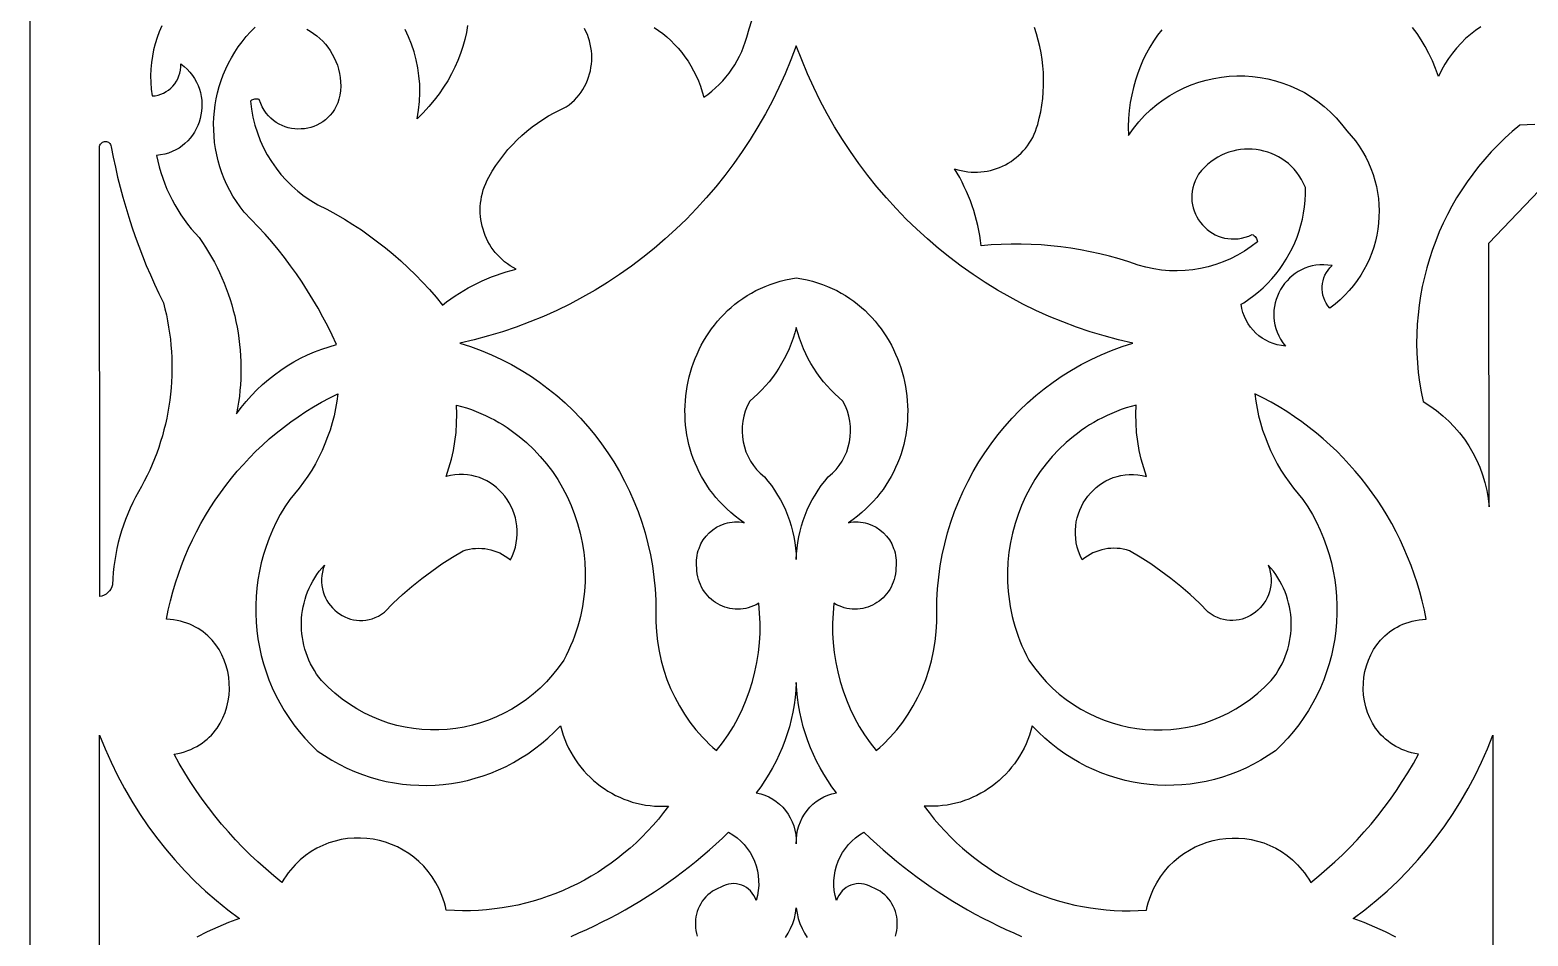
# Model space of a CAD drawing. Extents: x -350 to 350, y -250 to 250.
# Drawn here: x -294 to -208, y 1.5 to 53.5 of the extents above; entities that cross this region are included whole.
import ezdxf

# ---------------------------------------------------------------- set-up
doc = ezdxf.new("R2010")
doc.units = 0
doc.layers.add('BITMAP_LAYER', color=18, linetype='CONTINUOUS')
doc.layers.add('LAYER_2', color=174, linetype='CONTINUOUS')

msp = doc.modelspace()

# ---------------------------------------------------------------- linework, layer by layer
at = {"layer": 'BITMAP_LAYER'}
for points in [[(-258.18, 53.692), (-257.927, 53.521), (-257.682, 53.338), (-257.446, 53.143), (-257.218, 52.937), (-256.999, 52.72), (-256.79, 52.492), (-256.591, 52.254), (-256.403, 52.005), (-256.225, 51.747), (-256.059, 51.479), (-255.905, 51.201), (-255.763, 50.915), (-255.634, 50.619), (-255.518, 50.315), (-255.416, 50.003), (-255.327, 49.683), (-255.091, 49.85), (-254.864, 50.027), (-254.645, 50.215), (-254.437, 50.412), (-254.238, 50.619), (-254.05, 50.836), (-253.872, 51.061), (-253.704, 51.294), (-253.548, 51.536), (-253.403, 51.785), (-253.269, 52.041), (-253.147, 52.304), (-253.037, 52.573), (-252.94, 52.848), (-252.855, 53.128, -0.185896), (-243.711, 65.656)], [(-229.03, 53.556), (-229.272, 53.239), (-229.5, 52.909), (-229.713, 52.566), (-229.912, 52.21), (-230.096, 51.842), (-230.263, 51.461), (-230.414, 51.068), (-230.548, 50.663), (-230.664, 50.245), (-230.762, 49.816), (-230.841, 49.375), (-230.9, 48.921), (-230.938, 48.457), (-230.956, 47.98), (-230.953, 47.493), (-230.663, 47.897), (-230.353, 48.275), (-230.026, 48.629), (-229.682, 48.957), (-229.323, 49.26), (-228.95, 49.537), (-228.563, 49.789), (-228.166, 50.015), (-227.758, 50.216), (-227.341, 50.392), (-226.916, 50.542), (-226.485, 50.666), (-226.048, 50.765), (-225.607, 50.838), (-225.164, 50.886), (-224.719, 50.907), (-224.273, 50.904), (-223.829, 50.874), (-223.387, 50.819), (-222.948, 50.738), (-222.514, 50.631), (-222.086, 50.499), (-221.666, 50.34), (-221.253, 50.156), (-220.851, 49.946), (-220.459, 49.71), (-220.08, 49.448), (-219.714, 49.16), (-219.363, 48.846), (-219.028, 48.506), (-218.711, 48.14), (-218.411, 47.748), (-218.157, 47.465), (-217.922, 47.173), (-217.706, 46.871), (-217.508, 46.561), (-217.33, 46.243), (-217.171, 45.919), (-217.03, 45.588), (-216.908, 45.252), (-216.804, 44.911), (-216.719, 44.566), (-216.652, 44.218), (-216.604, 43.868), (-216.574, 43.517), (-216.563, 43.165), (-216.569, 42.812), (-216.593, 42.461), (-216.636, 42.111), (-216.696, 41.764), (-216.775, 41.419), (-216.871, 41.079), (-216.984, 40.743), (-217.116, 40.412), (-217.265, 40.088), (-217.431, 39.771), (-217.615, 39.461), (-217.816, 39.16), (-218.034, 38.868), (-218.27, 38.586), (-218.523, 38.315), (-218.792, 38.056), (-219.079, 37.809), (-219.383, 37.575), (-219.495, 37.711), (-219.591, 37.855), (-219.671, 38.006), (-219.734, 38.162), (-219.782, 38.323), (-219.813, 38.486), (-219.828, 38.652), (-219.827, 38.818), (-219.811, 38.983), (-219.778, 39.147), (-219.73, 39.307), (-219.666, 39.463), (-219.586, 39.613), (-219.491, 39.756), (-219.38, 39.891), (-219.254, 40.016), (-219.496, 40.051), (-219.733, 40.066), (-219.964, 40.062), (-220.188, 40.04), (-220.406, 40), (-220.617, 39.943), (-220.82, 39.87), (-221.014, 39.783), (-221.2, 39.681), (-221.377, 39.566), (-221.544, 39.439), (-221.7, 39.3), (-221.846, 39.15), (-221.981, 38.991), (-222.104, 38.822), (-222.215, 38.645), (-222.313, 38.461), (-222.398, 38.271), (-222.47, 38.074), (-222.527, 37.873), (-222.569, 37.669), (-222.597, 37.461), (-222.609, 37.25), (-222.604, 37.039), (-222.583, 36.827), (-222.545, 36.615), (-222.489, 36.405), (-222.416, 36.196), (-222.323, 35.991), (-222.212, 35.789), (-222.081, 35.591), (-221.929, 35.4, -0.356747), (-224.479, 37.797), (-224.328, 37.888), (-224.034, 38.085), (-223.751, 38.294), (-223.478, 38.516), (-223.216, 38.749), (-222.965, 38.995), (-222.725, 39.252), (-222.497, 39.519), (-222.282, 39.796), (-222.08, 40.084), (-221.89, 40.38), (-221.714, 40.686), (-221.552, 41), (-221.405, 41.322), (-221.272, 41.652), (-221.154, 41.988), (-221.052, 42.332), (-220.966, 42.681), (-220.896, 43.036), (-220.843, 43.397), (-220.807, 43.762), (-220.789, 44.132), (-220.788, 44.506), (-220.893, 44.739), (-221.01, 44.96), (-221.14, 45.167), (-221.281, 45.363), (-221.433, 45.545), (-221.596, 45.714), (-221.768, 45.871), (-221.949, 46.014), (-222.137, 46.144), (-222.333, 46.261), (-222.535, 46.364), (-222.743, 46.454), (-222.956, 46.53), (-223.172, 46.593), (-223.392, 46.641), (-223.615, 46.676), (-223.84, 46.697), (-224.066, 46.704), (-224.292, 46.697), (-224.517, 46.675), (-224.742, 46.639), (-224.964, 46.589), (-225.184, 46.524), (-225.401, 46.445), (-225.613, 46.351), (-225.82, 46.242), (-226.022, 46.118), (-226.217, 45.979), (-226.405, 45.825), (-226.584, 45.655), (-226.756, 45.471), (-226.917, 45.271), (-227.031, 45.076), (-227.125, 44.879), (-227.2, 44.682), (-227.256, 44.484), (-227.294, 44.287), (-227.314, 44.09), (-227.318, 43.896), (-227.305, 43.705), (-227.277, 43.516), (-227.234, 43.332), (-227.176, 43.153), (-227.106, 42.98), (-227.022, 42.812), (-226.926, 42.652), (-226.818, 42.5), (-226.7, 42.356), (-226.571, 42.221), (-226.432, 42.097), (-226.285, 41.983), (-226.129, 41.88), (-225.965, 41.79), (-225.795, 41.713), (-225.618, 41.649), (-225.435, 41.599), (-225.247, 41.565), (-225.054, 41.547), (-224.858, 41.545), (-224.658, 41.56), (-224.456, 41.593), (-224.252, 41.645), (-224.047, 41.717), (-223.842, 41.809), (-223.782, 41.776), (-223.727, 41.735), (-223.678, 41.689), (-223.636, 41.637), (-223.6, 41.58), (-223.571, 41.519), (-223.551, 41.455), (-223.538, 41.387), (-223.906, 41.105), (-224.288, 40.849), (-224.683, 40.618), (-225.09, 40.413), (-225.506, 40.233), (-225.931, 40.08), (-226.364, 39.953), (-226.803, 39.853), (-227.247, 39.78), (-227.694, 39.734), (-228.144, 39.716), (-228.596, 39.725), (-229.047, 39.762), (-229.497, 39.827), (-229.945, 39.921), (-230.388, 40.043), (-230.931, 40.228), (-231.477, 40.398), (-232.028, 40.553), (-232.582, 40.692), (-233.14, 40.816), (-233.7, 40.924), (-234.264, 41.018), (-234.829, 41.095), (-235.397, 41.158), (-235.966, 41.205), (-236.537, 41.236), (-237.109, 41.251), (-237.681, 41.251), (-238.254, 41.236), (-238.827, 41.204), (-239.4, 41.157), (-239.438, 41.451), (-239.484, 41.744), (-239.538, 42.034), (-239.6, 42.323), (-239.669, 42.609), (-239.746, 42.894), (-239.831, 43.176), (-239.923, 43.455), (-240.023, 43.732), (-240.131, 44.006), (-240.246, 44.277), (-240.368, 44.544), (-240.498, 44.809), (-240.635, 45.069), (-240.779, 45.327), (-240.93, 45.58), (-240.741, 45.52), (-240.552, 45.471), (-240.362, 45.433), (-240.172, 45.404), (-239.982, 45.386), (-239.793, 45.378), (-239.605, 45.38), (-239.418, 45.392), (-239.233, 45.413), (-239.049, 45.443), (-238.868, 45.482), (-238.689, 45.531), (-238.513, 45.588), (-238.34, 45.654), (-238.171, 45.728), (-238.006, 45.81), (-237.845, 45.901), (-237.688, 45.999), (-237.537, 46.106), (-237.39, 46.219), (-237.249, 46.341), (-237.114, 46.469), (-236.986, 46.604), (-236.863, 46.747), (-236.748, 46.896), (-236.639, 47.051), (-236.538, 47.213), (-236.445, 47.381), (-236.361, 47.555), (-236.284, 47.735), (-236.217, 47.92), (-236.158, 48.111), (-236.063, 48.481), (-235.983, 48.853), (-235.918, 49.227), (-235.869, 49.603), (-235.836, 49.979), (-235.818, 50.356), (-235.815, 50.733), (-235.828, 51.109), (-235.856, 51.485), (-235.9, 51.859), (-235.959, 52.231), (-236.033, 52.6), (-236.123, 52.967), (-236.227, 53.33), (-236.348, 53.689)], [(-207.629, 48.116), (-208.054, 48.095), (-208.481, 48.089, 0.282393), (-214.038, 32.211), (-213.641, 31.961), (-213.263, 31.69), (-212.903, 31.398), (-212.563, 31.087), (-212.244, 30.757), (-211.945, 30.409), (-211.667, 30.045), (-211.412, 29.665), (-211.179, 29.27), (-210.969, 28.861), (-210.783, 28.44), (-210.622, 28.007), (-210.486, 27.563), (-210.375, 27.109), (-210.291, 26.646), (-210.234, 26.175), (-210.254, 41.309), (-202.022, 49.936)]]:
    msp.add_lwpolyline(points, format="xyb", dxfattribs=at)
for points in [[(-286.434, 53.778), (-286.576, 53.445), (-286.702, 53.104), (-286.81, 52.755), (-286.9, 52.399), (-286.972, 52.036), (-287.026, 51.668), (-287.06, 51.294), (-287.074, 50.915), (-287.068, 50.533), (-287.041, 50.147), (-286.993, 49.758), (-286.817, 49.773), (-286.647, 49.807), (-286.484, 49.857), (-286.328, 49.923), (-286.18, 50.004), (-286.042, 50.098), (-285.913, 50.206), (-285.796, 50.326), (-285.69, 50.457), (-285.597, 50.598), (-285.517, 50.748), (-285.451, 50.906), (-285.401, 51.072), (-285.366, 51.244), (-285.348, 51.421), (-285.348, 51.603), (-285.152, 51.452), (-284.975, 51.291), (-284.815, 51.119), (-284.672, 50.94), (-284.547, 50.752), (-284.439, 50.558), (-284.347, 50.358), (-284.272, 50.154), (-284.213, 49.946), (-284.17, 49.734), (-284.143, 49.521), (-284.131, 49.308), (-284.135, 49.094), (-284.153, 48.881), (-284.186, 48.671), (-284.233, 48.463), (-284.295, 48.259), (-284.37, 48.061), (-284.459, 47.868), (-284.562, 47.682), (-284.678, 47.504), (-284.806, 47.335), (-284.947, 47.175), (-285.101, 47.027), (-285.266, 46.89), (-285.444, 46.766), (-285.633, 46.655), (-285.833, 46.559), (-286.044, 46.479), (-286.267, 46.415), (-286.499, 46.369), (-286.742, 46.342), (-286.669, 46.009), (-286.585, 45.681), (-286.489, 45.356), (-286.382, 45.036), (-286.264, 44.72), (-286.136, 44.409), (-285.997, 44.103), (-285.847, 43.802), (-285.688, 43.507), (-285.518, 43.219), (-285.338, 42.936), (-285.148, 42.66), (-284.948, 42.391), (-284.739, 42.128), (-284.52, 41.874), (-284.293, 41.627), (-284.102, 41.352), (-283.919, 41.073), (-283.743, 40.79), (-283.575, 40.502), (-283.415, 40.211), (-283.263, 39.916), (-283.118, 39.618), (-282.982, 39.316), (-282.853, 39.012), (-282.732, 38.704), (-282.619, 38.393), (-282.514, 38.08), (-282.417, 37.764), (-282.328, 37.446), (-282.247, 37.125), (-282.174, 36.803), (-282.109, 36.479), (-282.052, 36.153), (-282.004, 35.826), (-281.964, 35.497), (-281.932, 35.167), (-281.909, 34.836), (-281.894, 34.505), (-281.887, 34.172), (-281.889, 33.839), (-281.899, 33.506), (-281.918, 33.173), (-281.945, 32.839), (-281.981, 32.506), (-282.025, 32.173), (-282.078, 31.841), (-282.14, 31.509), (-281.87, 31.873), (-281.585, 32.223), (-281.287, 32.559), (-280.976, 32.881), (-280.651, 33.188), (-280.315, 33.479), (-279.967, 33.756), (-279.608, 34.016), (-279.239, 34.26), (-278.859, 34.488), (-278.47, 34.698), (-278.072, 34.892), (-277.665, 35.067), (-277.25, 35.225), (-276.828, 35.364), (-276.399, 35.485), (-276.648, 36.016), (-276.908, 36.541), (-277.18, 37.059), (-277.463, 37.57), (-277.758, 38.074), (-278.064, 38.57), (-278.381, 39.059), (-278.708, 39.54), (-279.047, 40.013), (-279.396, 40.478), (-279.756, 40.935), (-280.126, 41.383), (-280.506, 41.822), (-280.896, 42.252), (-281.297, 42.674), (-281.707, 43.085), (-281.938, 43.385), (-282.153, 43.694), (-282.352, 44.009), (-282.534, 44.332), (-282.699, 44.661), (-282.848, 44.996), (-282.981, 45.336), (-283.097, 45.681), (-283.197, 46.029), (-283.28, 46.381), (-283.348, 46.735), (-283.399, 47.092), (-283.434, 47.45), (-283.453, 47.809), (-283.456, 48.168), (-283.442, 48.526), (-283.413, 48.884), (-283.367, 49.24), (-283.306, 49.594), (-283.229, 49.945), (-283.136, 50.292), (-283.027, 50.635), (-282.902, 50.974), (-282.761, 51.307), (-282.605, 51.635), (-282.433, 51.955), (-282.245, 52.269), (-282.042, 52.575), (-281.823, 52.872), (-281.589, 53.161), (-281.339, 53.439), (-281.073, 53.708)], [(-278.105, 53.582), (-277.907, 53.469), (-277.717, 53.344), (-277.535, 53.207), (-277.362, 53.058), (-277.197, 52.899), (-277.043, 52.729), (-276.899, 52.549), (-276.766, 52.36), (-276.645, 52.162), (-276.536, 51.955), (-276.439, 51.74), (-276.357, 51.518), (-276.288, 51.289), (-276.234, 51.053), (-276.195, 50.811), (-276.172, 50.564), (-276.165, 50.312), (-276.175, 50.054), (-276.204, 49.793), (-276.262, 49.57), (-276.335, 49.361), (-276.423, 49.165), (-276.524, 48.982), (-276.638, 48.813), (-276.763, 48.657), (-276.898, 48.515), (-277.044, 48.387), (-277.197, 48.272), (-277.358, 48.172), (-277.526, 48.085), (-277.7, 48.012), (-277.878, 47.953), (-278.059, 47.908), (-278.243, 47.876), (-278.429, 47.86), (-278.616, 47.857), (-278.803, 47.868), (-278.988, 47.894), (-279.171, 47.934), (-279.35, 47.988), (-279.526, 48.057), (-279.696, 48.14), (-279.86, 48.238), (-280.018, 48.35), (-280.167, 48.477), (-280.307, 48.619), (-280.436, 48.775), (-280.555, 48.946), (-280.662, 49.132), (-280.756, 49.333), (-280.836, 49.549), (-280.902, 49.568), (-280.969, 49.579), (-281.036, 49.582), (-281.103, 49.575), (-281.169, 49.561), (-281.232, 49.538), (-281.293, 49.506), (-281.35, 49.467), (-281.291, 48.997), (-281.203, 48.534), (-281.089, 48.081), (-280.948, 47.638), (-280.781, 47.206), (-280.59, 46.786), (-280.375, 46.38), (-280.136, 45.989), (-279.875, 45.613), (-279.592, 45.254), (-279.287, 44.913), (-278.962, 44.591), (-278.617, 44.288), (-278.253, 44.008), (-277.871, 43.749), (-277.47, 43.514), (-276.956, 43.251), (-276.449, 42.975), (-275.951, 42.685), (-275.461, 42.381), (-274.979, 42.064), (-274.506, 41.734), (-274.042, 41.39), (-273.588, 41.034), (-273.143, 40.666), (-272.708, 40.285), (-272.283, 39.891), (-271.868, 39.486), (-271.464, 39.069), (-271.071, 38.641), (-270.688, 38.201), (-270.317, 37.749), (-270.082, 37.933), (-269.841, 38.109), (-269.597, 38.278), (-269.348, 38.441), (-269.095, 38.596), (-268.839, 38.744), (-268.578, 38.884), (-268.315, 39.018), (-268.047, 39.143), (-267.777, 39.262), (-267.503, 39.372), (-267.226, 39.475), (-266.947, 39.571), (-266.665, 39.658), (-266.38, 39.738), (-266.093, 39.809), (-266.269, 39.904), (-266.437, 40.007), (-266.599, 40.117), (-266.753, 40.235), (-266.9, 40.361), (-267.039, 40.493), (-267.171, 40.631), (-267.294, 40.775), (-267.41, 40.926), (-267.518, 41.081), (-267.618, 41.241), (-267.71, 41.406), (-267.794, 41.575), (-267.869, 41.748), (-267.935, 41.925), (-267.993, 42.104), (-268.043, 42.287), (-268.083, 42.471), (-268.115, 42.658), (-268.137, 42.846), (-268.15, 43.036), (-268.154, 43.226), (-268.149, 43.417), (-268.134, 43.609), (-268.11, 43.8), (-268.076, 43.99), (-268.032, 44.18), (-267.978, 44.368), (-267.914, 44.555), (-267.84, 44.739), (-267.756, 44.922), (-267.662, 45.101), (-267.466, 45.436), (-267.258, 45.761), (-267.038, 46.077), (-266.805, 46.382), (-266.561, 46.677), (-266.306, 46.96), (-266.04, 47.233), (-265.763, 47.493), (-265.476, 47.742), (-265.18, 47.979), (-264.873, 48.203), (-264.558, 48.414), (-264.234, 48.612), (-263.902, 48.796), (-263.562, 48.967), (-263.214, 49.123), (-263.048, 49.246), (-262.892, 49.377), (-262.745, 49.516), (-262.609, 49.662), (-262.482, 49.814), (-262.366, 49.972), (-262.259, 50.135), (-262.163, 50.304), (-262.077, 50.477), (-262, 50.654), (-261.934, 50.835), (-261.878, 51.019), (-261.833, 51.205), (-261.797, 51.393), (-261.772, 51.583), (-261.756, 51.774), (-261.752, 51.965), (-261.757, 52.157), (-261.773, 52.348), (-261.799, 52.538), (-261.835, 52.727), (-261.882, 52.914), (-261.94, 53.099), (-262.007, 53.28), (-262.086, 53.459), (-262.174, 53.633)], [(-268.876, 53.797), (-268.95, 53.394), (-269.043, 52.992), (-269.156, 52.592), (-269.288, 52.194), (-269.44, 51.799), (-269.613, 51.407), (-269.807, 51.018), (-270.022, 50.634), (-270.258, 50.255), (-270.517, 49.881), (-270.797, 49.513), (-271.1, 49.151), (-271.426, 48.796), (-271.775, 48.448), (-271.693, 48.95), (-271.642, 49.447), (-271.622, 49.939), (-271.631, 50.425), (-271.67, 50.904), (-271.736, 51.375), (-271.829, 51.837), (-271.949, 52.289), (-272.094, 52.73), (-272.264, 53.16), (-272.457, 53.577)], [(-210.721, 53.733), (-211.023, 53.522), (-211.313, 53.294), (-211.592, 53.048), (-211.859, 52.786), (-212.113, 52.508), (-212.352, 52.213), (-212.577, 51.902), (-212.786, 51.575), (-212.979, 51.233), (-213.154, 50.875), (-213.32, 51.332), (-213.503, 51.77), (-213.701, 52.19), (-213.914, 52.592), (-214.141, 52.975), (-214.381, 53.34), (-214.635, 53.687)], [(-289.999, 0), (-289.999, 13.07), (-289.684, 12.28), (-289.342, 11.504), (-288.973, 10.743), (-288.578, 9.998), (-288.157, 9.27), (-287.711, 8.558), (-287.24, 7.865), (-286.745, 7.189), (-286.227, 6.533), (-285.685, 5.897), (-285.12, 5.281), (-284.534, 4.687), (-283.925, 4.114), (-283.296, 3.564), (-282.646, 3.037), (-281.976, 2.534), (-282.602, 2.301), (-283.218, 2.044), (-283.823, 1.762), (-284.417, 1.457)], [(-215.605, 1.457), (-216.199, 1.762), (-216.805, 2.044), (-217.421, 2.301), (-218.047, 2.534), (-217.377, 3.037), (-216.727, 3.564), (-216.097, 4.114), (-215.489, 4.687), (-214.902, 5.281), (-214.338, 5.897), (-213.796, 6.533), (-213.277, 7.189), (-212.782, 7.865), (-212.311, 8.558), (-211.865, 9.27), (-211.444, 9.998), (-211.049, 10.743), (-210.681, 11.504), (-210.339, 12.28), (-210.024, 13.07), (-210.024, 0)], [(-262.94, 1.512), (-262.487, 1.707), (-262.038, 1.909), (-261.592, 2.118), (-261.15, 2.336), (-260.711, 2.561), (-260.276, 2.793), (-259.845, 3.033), (-259.417, 3.28), (-258.994, 3.535), (-258.575, 3.796), (-258.16, 4.065), (-257.749, 4.342), (-257.342, 4.625), (-256.94, 4.916), (-256.543, 5.213), (-256.15, 5.518), (-255.762, 5.829), (-255.379, 6.148), (-255, 6.473), (-254.627, 6.805), (-254.258, 7.144), (-253.895, 7.489), (-253.646, 7.339), (-253.413, 7.169), (-253.199, 6.981), (-253.003, 6.777), (-252.826, 6.557), (-252.669, 6.323), (-252.532, 6.078), (-252.416, 5.821), (-252.321, 5.556), (-252.249, 5.282), (-252.199, 5.003), (-252.173, 4.719), (-252.17, 4.431), (-252.192, 4.142), (-252.239, 3.853), (-252.311, 3.565), (-252.372, 3.721), (-252.449, 3.865), (-252.539, 3.997), (-252.641, 4.116), (-252.754, 4.221), (-252.878, 4.312), (-253.009, 4.388), (-253.148, 4.449), (-253.292, 4.494), (-253.44, 4.524), (-253.591, 4.536), (-253.743, 4.531), (-253.896, 4.509), (-254.047, 4.468), (-254.196, 4.408), (-254.341, 4.329), (-254.512, 4.263), (-254.672, 4.186), (-254.822, 4.097), (-254.962, 4), (-255.091, 3.892), (-255.209, 3.777), (-255.317, 3.654), (-255.414, 3.523), (-255.501, 3.387), (-255.577, 3.245), (-255.642, 3.098), (-255.696, 2.947), (-255.74, 2.793), (-255.773, 2.636), (-255.795, 2.478), (-255.806, 2.318), (-255.806, 2.158), (-255.796, 1.998), (-255.774, 1.839), (-255.742, 1.682), (-255.698, 1.527)], [(-244.324, 1.527), (-244.281, 1.682), (-244.248, 1.839), (-244.227, 1.998), (-244.216, 2.158), (-244.217, 2.318), (-244.228, 2.478), (-244.25, 2.636), (-244.283, 2.793), (-244.326, 2.947), (-244.381, 3.098), (-244.446, 3.245), (-244.522, 3.387), (-244.608, 3.523), (-244.705, 3.654), (-244.813, 3.777), (-244.932, 3.892), (-245.061, 4), (-245.2, 4.097), (-245.35, 4.186), (-245.511, 4.263), (-245.682, 4.329), (-245.827, 4.408), (-245.975, 4.468), (-246.126, 4.509), (-246.279, 4.531), (-246.432, 4.536), (-246.583, 4.524), (-246.731, 4.494), (-246.875, 4.449), (-247.013, 4.388), (-247.145, 4.312), (-247.268, 4.221), (-247.381, 4.116), (-247.484, 3.997), (-247.574, 3.865), (-247.65, 3.721), (-247.711, 3.565), (-247.784, 3.853), (-247.831, 4.142), (-247.852, 4.431), (-247.85, 4.719), (-247.823, 5.003), (-247.774, 5.282), (-247.701, 5.556), (-247.606, 5.821), (-247.49, 6.078), (-247.353, 6.323), (-247.196, 6.557), (-247.019, 6.777), (-246.823, 6.981), (-246.609, 7.169), (-246.377, 7.339), (-246.127, 7.489), (-245.764, 7.144), (-245.396, 6.805), (-245.022, 6.473), (-244.644, 6.148), (-244.261, 5.829), (-243.872, 5.518), (-243.48, 5.213), (-243.082, 4.916), (-242.68, 4.625), (-242.274, 4.342), (-241.863, 4.065), (-241.448, 3.796), (-241.028, 3.535), (-240.605, 3.28), (-240.178, 3.033), (-239.747, 2.793), (-239.312, 2.561), (-238.873, 2.336), (-238.431, 2.118), (-237.985, 1.909), (-237.535, 1.707), (-237.083, 1.512)], [(-250.639, 1.444), (-250.477, 1.695), (-250.337, 1.961), (-250.219, 2.241), (-250.125, 2.533), (-250.055, 2.836), (-250.011, 3.148), (-249.968, 2.836), (-249.898, 2.533), (-249.803, 2.241), (-249.685, 1.961), (-249.545, 1.695), (-249.384, 1.444)]]:
    msp.add_lwpolyline(points, dxfattribs=at)
for points in [[(-250.011, 52.636), (-250.32, 51.825), (-250.653, 51.029), (-251.009, 50.246), (-251.388, 49.478), (-251.789, 48.725), (-252.212, 47.987), (-252.656, 47.265), (-253.121, 46.559), (-253.606, 45.87), (-254.111, 45.198), (-254.636, 44.543), (-255.18, 43.906), (-255.742, 43.288), (-256.323, 42.688), (-256.921, 42.108), (-257.536, 41.547), (-258.168, 41.006), (-258.816, 40.485), (-259.479, 39.985), (-260.158, 39.506), (-260.852, 39.049), (-261.56, 38.614), (-262.283, 38.202), (-263.018, 37.812), (-263.766, 37.446), (-264.527, 37.103), (-265.3, 36.784), (-266.085, 36.49), (-266.88, 36.221), (-267.686, 35.978), (-268.503, 35.76), (-269.329, 35.568), (-268.709, 35.37), (-268.102, 35.147), (-267.508, 34.9), (-266.928, 34.63), (-266.361, 34.337), (-265.809, 34.022), (-265.273, 33.686), (-264.751, 33.328), (-264.246, 32.951), (-263.756, 32.553), (-263.284, 32.137), (-262.829, 31.703), (-262.392, 31.25), (-261.973, 30.781), (-261.572, 30.295), (-261.191, 29.794), (-260.829, 29.277), (-260.487, 28.746), (-260.166, 28.201), (-259.866, 27.642), (-259.587, 27.071), (-259.33, 26.488), (-259.096, 25.894), (-258.884, 25.289), (-258.696, 24.674), (-258.531, 24.049), (-258.391, 23.415), (-258.275, 22.774), (-258.184, 22.124), (-258.119, 21.468), (-258.08, 20.806), (-258.068, 20.137), (-258.073, 19.85), (-258.071, 19.564), (-258.042, 18.995), (-257.982, 18.431), (-257.891, 17.874), (-257.769, 17.325), (-257.618, 16.785), (-257.437, 16.256), (-257.228, 15.738), (-256.991, 15.233), (-256.726, 14.743), (-256.434, 14.269), (-256.116, 13.811), (-255.771, 13.371), (-255.401, 12.951), (-255.207, 12.748), (-255.007, 12.551), (-254.801, 12.359), (-254.588, 12.173), (-254.242, 12.623), (-253.921, 13.088), (-253.625, 13.568), (-253.354, 14.061), (-253.108, 14.566), (-252.888, 15.083), (-252.694, 15.61), (-252.527, 16.146), (-252.386, 16.69), (-252.272, 17.241), (-252.185, 17.798), (-252.126, 18.36), (-252.095, 18.926), (-252.092, 19.494), (-252.117, 20.064), (-252.172, 20.635), (-252.318, 20.552), (-252.466, 20.48), (-252.616, 20.421), (-252.767, 20.372), (-252.918, 20.335), (-253.07, 20.309), (-253.222, 20.294), (-253.374, 20.288), (-253.524, 20.294), (-253.673, 20.309), (-253.82, 20.333), (-253.965, 20.368), (-254.108, 20.411), (-254.247, 20.464), (-254.382, 20.525), (-254.514, 20.594), (-254.641, 20.672), (-254.763, 20.758), (-254.88, 20.852), (-254.991, 20.953), (-255.096, 21.061), (-255.195, 21.176), (-255.286, 21.298), (-255.37, 21.427), (-255.447, 21.562), (-255.515, 21.703), (-255.574, 21.849), (-255.624, 22.002), (-255.664, 22.159), (-255.694, 22.321), (-255.714, 22.489), (-255.723, 22.66), (-255.737, 22.809), (-255.742, 22.956), (-255.738, 23.101), (-255.725, 23.244), (-255.705, 23.384), (-255.676, 23.521), (-255.64, 23.655), (-255.596, 23.786), (-255.487, 24.036), (-255.352, 24.27), (-255.192, 24.485), (-255.01, 24.68), (-254.808, 24.852), (-254.587, 25), (-254.351, 25.121), (-254.1, 25.214), (-253.971, 25.249), (-253.838, 25.276), (-253.703, 25.295), (-253.566, 25.306), (-253.427, 25.308), (-253.287, 25.301), (-253.144, 25.285), (-253.001, 25.26), (-253.267, 25.445), (-253.521, 25.638), (-253.763, 25.838), (-253.995, 26.045), (-254.215, 26.258), (-254.425, 26.477), (-254.624, 26.703), (-254.811, 26.934), (-254.988, 27.17), (-255.154, 27.411), (-255.309, 27.657), (-255.454, 27.908), (-255.588, 28.162), (-255.712, 28.42), (-255.825, 28.682), (-255.928, 28.947), (-256.021, 29.214), (-256.104, 29.484), (-256.176, 29.756), (-256.238, 30.031), (-256.29, 30.307), (-256.333, 30.584), (-256.365, 30.862), (-256.388, 31.141), (-256.4, 31.42), (-256.403, 31.699), (-256.397, 31.978), (-256.381, 32.256), (-256.355, 32.534), (-256.321, 32.81), (-256.276, 33.085), (-256.223, 33.358), (-256.16, 33.629), (-256.088, 33.898), (-256.007, 34.164), (-255.917, 34.427), (-255.818, 34.686), (-255.71, 34.942), (-255.594, 35.194), (-255.468, 35.442), (-255.334, 35.685), (-255.192, 35.924), (-255.04, 36.157), (-254.881, 36.385), (-254.713, 36.607), (-254.536, 36.823), (-254.352, 37.032), (-254.159, 37.235), (-253.958, 37.431), (-253.749, 37.619), (-253.532, 37.8), (-253.306, 37.973), (-253.074, 38.137), (-252.833, 38.293), (-252.584, 38.441), (-252.328, 38.579), (-252.065, 38.707), (-251.793, 38.826), (-251.515, 38.935), (-251.228, 39.033), (-250.935, 39.121), (-250.634, 39.197), (-250.326, 39.263), (-250.011, 39.316), (-249.696, 39.263), (-249.388, 39.197), (-249.087, 39.121), (-248.794, 39.033), (-248.508, 38.935), (-248.229, 38.826), (-247.958, 38.707), (-247.694, 38.579), (-247.438, 38.441), (-247.19, 38.293), (-246.949, 38.137), (-246.716, 37.973), (-246.491, 37.8), (-246.274, 37.619), (-246.065, 37.431), (-245.864, 37.235), (-245.671, 37.032), (-245.486, 36.823), (-245.31, 36.607), (-245.142, 36.385), (-244.982, 36.157), (-244.831, 35.924), (-244.688, 35.685), (-244.554, 35.442), (-244.429, 35.194), (-244.312, 34.942), (-244.204, 34.686), (-244.105, 34.427), (-244.015, 34.164), (-243.934, 33.898), (-243.862, 33.629), (-243.8, 33.358), (-243.746, 33.085), (-243.702, 32.81), (-243.667, 32.534), (-243.641, 32.256), (-243.625, 31.978), (-243.619, 31.699), (-243.622, 31.42), (-243.635, 31.141), (-243.657, 30.862), (-243.69, 30.584), (-243.732, 30.307), (-243.784, 30.031), (-243.847, 29.756), (-243.919, 29.484), (-244.001, 29.214), (-244.094, 28.947), (-244.197, 28.682), (-244.31, 28.42), (-244.434, 28.162), (-244.568, 27.908), (-244.713, 27.657), (-244.868, 27.411), (-245.034, 27.17), (-245.211, 26.934), (-245.399, 26.703), (-245.597, 26.477), (-245.807, 26.258), (-246.027, 26.045), (-246.259, 25.838), (-246.502, 25.638), (-246.756, 25.445), (-247.021, 25.26), (-246.878, 25.285), (-246.736, 25.301), (-246.595, 25.308), (-246.456, 25.306), (-246.319, 25.295), (-246.184, 25.276), (-246.052, 25.249), (-245.922, 25.214), (-245.672, 25.121), (-245.435, 25), (-245.215, 24.852), (-245.012, 24.68), (-244.83, 24.485), (-244.671, 24.27), (-244.535, 24.036), (-244.427, 23.786), (-244.383, 23.655), (-244.346, 23.521), (-244.318, 23.384), (-244.297, 23.244), (-244.285, 23.101), (-244.281, 22.956), (-244.285, 22.809), (-244.299, 22.66), (-244.308, 22.489), (-244.328, 22.321), (-244.358, 22.159), (-244.399, 22.002), (-244.449, 21.849), (-244.508, 21.703), (-244.576, 21.562), (-244.652, 21.427), (-244.736, 21.298), (-244.828, 21.176), (-244.926, 21.061), (-245.031, 20.953), (-245.142, 20.852), (-245.259, 20.758), (-245.382, 20.672), (-245.509, 20.594), (-245.64, 20.525), (-245.776, 20.464), (-245.915, 20.411), (-246.057, 20.368), (-246.202, 20.333), (-246.349, 20.309), (-246.498, 20.294), (-246.649, 20.288), (-246.8, 20.294), (-246.952, 20.309), (-247.104, 20.335), (-247.256, 20.372), (-247.407, 20.421), (-247.557, 20.48), (-247.705, 20.552), (-247.851, 20.635), (-247.905, 20.064), (-247.931, 19.494), (-247.927, 18.926), (-247.896, 18.36), (-247.837, 17.798), (-247.75, 17.241), (-247.637, 16.69), (-247.496, 16.146), (-247.328, 15.61), (-247.134, 15.083), (-246.914, 14.566), (-246.668, 14.061), (-246.397, 13.568), (-246.101, 13.088), (-245.78, 12.623), (-245.434, 12.173), (-245.222, 12.359), (-245.016, 12.551), (-244.621, 12.951), (-244.251, 13.371), (-243.907, 13.811), (-243.588, 14.269), (-243.296, 14.743), (-243.032, 15.233), (-242.794, 15.738), (-242.585, 16.256), (-242.404, 16.785), (-242.253, 17.325), (-242.132, 17.874), (-242.04, 18.431), (-241.98, 18.995), (-241.962, 19.279), (-241.951, 19.564), (-241.949, 19.85), (-241.955, 20.137), (-241.942, 20.806), (-241.903, 21.468), (-241.838, 22.124), (-241.748, 22.774), (-241.632, 23.415), (-241.491, 24.049), (-241.327, 24.674), (-241.138, 25.289), (-240.927, 25.894), (-240.692, 26.488), (-240.435, 27.071), (-240.157, 27.642), (-239.856, 28.201), (-239.535, 28.746), (-239.193, 29.277), (-238.832, 29.794), (-238.45, 30.295), (-238.05, 30.781), (-237.631, 31.25), (-237.193, 31.703), (-236.738, 32.137), (-236.266, 32.553), (-235.777, 32.951), (-235.271, 33.328), (-234.75, 33.686), (-234.213, 34.022), (-233.661, 34.337), (-233.095, 34.63), (-232.514, 34.9), (-231.921, 35.147), (-231.313, 35.37), (-230.694, 35.568), (-231.52, 35.76), (-232.336, 35.978), (-233.142, 36.221), (-233.938, 36.49), (-234.722, 36.784), (-235.495, 37.103), (-236.256, 37.446), (-237.004, 37.812), (-237.74, 38.202), (-238.462, 38.614), (-239.17, 39.049), (-239.864, 39.506), (-240.543, 39.985), (-241.207, 40.485), (-241.855, 41.006), (-242.487, 41.547), (-243.102, 42.108), (-243.7, 42.688), (-244.28, 43.288), (-244.842, 43.906), (-245.386, 44.543), (-245.911, 45.198), (-246.416, 45.87), (-246.902, 46.559), (-247.367, 47.265), (-247.811, 47.987), (-248.234, 48.725), (-248.635, 49.478), (-249.013, 50.246), (-249.369, 51.029), (-249.702, 51.825)], [(-290, 46.87), (-289.983, 46.932), (-289.955, 46.987), (-289.919, 47.034), (-289.876, 47.072), (-289.828, 47.102), (-289.775, 47.123), (-289.719, 47.136), (-289.663, 47.139), (-289.606, 47.134), (-289.551, 47.12), (-289.499, 47.096), (-289.452, 47.063), (-289.41, 47.021), (-289.376, 46.969), (-289.351, 46.907), (-289.336, 46.835), (-289.223, 46.251), (-289.099, 45.67), (-288.966, 45.092), (-288.823, 44.516), (-288.67, 43.943), (-288.506, 43.374), (-288.333, 42.807), (-288.151, 42.244), (-287.958, 41.684), (-287.756, 41.128), (-287.543, 40.576), (-287.322, 40.027), (-287.09, 39.483), (-286.85, 38.943), (-286.599, 38.407), (-286.339, 37.875), (-286.251, 37.531), (-286.171, 37.185), (-286.101, 36.838), (-286.039, 36.49), (-285.986, 36.141), (-285.941, 35.792), (-285.905, 35.442), (-285.878, 35.091), (-285.86, 34.741), (-285.85, 34.391), (-285.849, 34.04), (-285.856, 33.69), (-285.872, 33.341), (-285.897, 32.992), (-285.93, 32.644), (-285.972, 32.298), (-286.022, 31.952), (-286.08, 31.608), (-286.147, 31.265), (-286.223, 30.924), (-286.307, 30.585), (-286.399, 30.248), (-286.5, 29.913), (-286.608, 29.58), (-286.726, 29.25), (-286.851, 28.923), (-286.985, 28.598), (-287.127, 28.277), (-287.277, 27.959), (-287.436, 27.644), (-287.602, 27.333), (-287.777, 27.025), (-287.945, 26.72), (-288.104, 26.409), (-288.253, 26.094), (-288.391, 25.774), (-288.52, 25.451), (-288.639, 25.124), (-288.748, 24.793), (-288.846, 24.459), (-288.934, 24.122), (-289.012, 23.782), (-289.08, 23.44), (-289.137, 23.095), (-289.183, 22.749), (-289.219, 22.401), (-289.244, 22.051), (-289.259, 21.7), (-289.303, 21.571), (-289.364, 21.451), (-289.44, 21.342), (-289.53, 21.246), (-289.633, 21.164), (-289.746, 21.097), (-289.868, 21.048), (-289.998, 21.016)], [(-250.011, 36.459), (-250.097, 36.149), (-250.195, 35.843), (-250.305, 35.542), (-250.425, 35.247), (-250.557, 34.957), (-250.7, 34.673), (-250.854, 34.395), (-251.018, 34.124), (-251.192, 33.86), (-251.377, 33.603), (-251.571, 33.354), (-251.775, 33.112), (-251.989, 32.879), (-252.212, 32.654), (-252.444, 32.439), (-252.685, 32.232), (-252.826, 31.954), (-252.939, 31.669), (-253.025, 31.378), (-253.085, 31.083), (-253.118, 30.785), (-253.125, 30.488), (-253.107, 30.192), (-253.063, 29.899), (-252.994, 29.611), (-252.901, 29.33), (-252.784, 29.058), (-252.643, 28.796), (-252.478, 28.547), (-252.291, 28.312), (-252.08, 28.093), (-251.847, 27.892), (-251.638, 27.643), (-251.441, 27.386), (-251.256, 27.121), (-251.083, 26.848), (-250.922, 26.568), (-250.774, 26.282), (-250.638, 25.989), (-250.515, 25.691), (-250.405, 25.387), (-250.308, 25.079), (-250.224, 24.766), (-250.154, 24.449), (-250.097, 24.128), (-250.055, 23.804), (-250.026, 23.478), (-250.011, 23.15), (-249.997, 23.478), (-249.968, 23.804), (-249.925, 24.128), (-249.868, 24.449), (-249.798, 24.766), (-249.715, 25.079), (-249.618, 25.387), (-249.507, 25.691), (-249.384, 25.989), (-249.249, 26.282), (-249.1, 26.568), (-248.939, 26.848), (-248.766, 27.121), (-248.581, 27.386), (-248.384, 27.643), (-248.175, 27.892), (-247.942, 28.093), (-247.732, 28.312), (-247.544, 28.547), (-247.379, 28.796), (-247.238, 29.058), (-247.121, 29.33), (-247.028, 29.611), (-246.959, 29.899), (-246.916, 30.192), (-246.897, 30.488), (-246.905, 30.785), (-246.938, 31.083), (-246.997, 31.378), (-247.083, 31.669), (-247.197, 31.954), (-247.337, 32.232), (-247.578, 32.439), (-247.81, 32.654), (-248.033, 32.879), (-248.247, 33.112), (-248.451, 33.354), (-248.646, 33.603), (-248.83, 33.86), (-249.005, 34.124), (-249.169, 34.395), (-249.322, 34.673), (-249.465, 34.957), (-249.597, 35.247), (-249.718, 35.542), (-249.827, 35.843), (-249.925, 36.149)], [(-257.346, 8.992), (-257.631, 8.614), (-257.928, 8.246), (-258.234, 7.89), (-258.549, 7.545), (-258.875, 7.211), (-259.209, 6.889), (-259.552, 6.578), (-259.904, 6.279), (-260.264, 5.993), (-260.631, 5.718), (-261.007, 5.455), (-261.389, 5.205), (-261.779, 4.968), (-262.175, 4.743), (-262.578, 4.531), (-262.986, 4.331), (-263.401, 4.145), (-263.821, 3.972), (-264.246, 3.813), (-264.676, 3.667), (-265.111, 3.534), (-265.549, 3.416), (-265.992, 3.311), (-266.439, 3.22), (-266.888, 3.144), (-267.341, 3.082), (-267.797, 3.034), (-268.255, 3.001), (-268.715, 2.983), (-269.177, 2.98), (-269.64, 2.992), (-270.105, 3.019), (-270.156, 3.234), (-270.215, 3.444), (-270.281, 3.649), (-270.353, 3.848), (-270.517, 4.23), (-270.705, 4.59), (-270.917, 4.927), (-271.149, 5.242), (-271.401, 5.534), (-271.672, 5.803), (-271.959, 6.048), (-272.261, 6.27), (-272.576, 6.467), (-272.904, 6.641), (-273.242, 6.79), (-273.588, 6.914), (-273.942, 7.013), (-274.301, 7.087), (-274.665, 7.135), (-275.031, 7.157), (-275.397, 7.154), (-275.764, 7.124), (-276.128, 7.067), (-276.488, 6.984), (-276.843, 6.873), (-277.191, 6.735), (-277.53, 6.569), (-277.86, 6.375), (-278.178, 6.153), (-278.483, 5.903), (-278.773, 5.624), (-279.047, 5.316), (-279.177, 5.151), (-279.302, 4.979), (-279.423, 4.799), (-279.539, 4.612), (-280.008, 4.99), (-280.468, 5.381), (-280.917, 5.783), (-281.355, 6.196), (-281.783, 6.621), (-282.2, 7.056), (-282.606, 7.503), (-283, 7.959), (-283.383, 8.427), (-283.754, 8.904), (-284.114, 9.391), (-284.461, 9.887), (-284.796, 10.393), (-285.118, 10.908), (-285.428, 11.432), (-285.725, 11.964), (-285.518, 12.004), (-285.318, 12.053), (-285.126, 12.11), (-284.94, 12.174), (-284.761, 12.247), (-284.59, 12.327), (-284.426, 12.413), (-284.268, 12.507), (-284.118, 12.607), (-283.974, 12.714), (-283.838, 12.826), (-283.709, 12.944), (-283.586, 13.067), (-283.471, 13.196), (-283.362, 13.329), (-283.26, 13.466), (-283.078, 13.754), (-282.922, 14.056), (-282.794, 14.37), (-282.693, 14.695), (-282.619, 15.027), (-282.572, 15.364), (-282.552, 15.704), (-282.558, 16.045), (-282.591, 16.384), (-282.65, 16.719), (-282.736, 17.048), (-282.847, 17.369), (-282.984, 17.679), (-283.148, 17.975), (-283.336, 18.256), (-283.551, 18.52), (-283.668, 18.644), (-283.791, 18.763), (-283.92, 18.877), (-284.056, 18.984), (-284.198, 19.086), (-284.346, 19.181), (-284.501, 19.269), (-284.662, 19.35), (-284.829, 19.424), (-285.002, 19.49), (-285.181, 19.549), (-285.367, 19.599), (-285.559, 19.64), (-285.756, 19.673), (-285.96, 19.697), (-286.171, 19.712), (-286.061, 20.243), (-285.937, 20.768), (-285.799, 21.288), (-285.645, 21.801), (-285.478, 22.309), (-285.296, 22.81), (-285.101, 23.304), (-284.892, 23.791), (-284.669, 24.271), (-284.434, 24.743), (-284.185, 25.207), (-283.923, 25.663), (-283.649, 26.111), (-283.363, 26.55), (-283.064, 26.98), (-282.753, 27.401), (-282.431, 27.813), (-282.097, 28.214), (-281.752, 28.606), (-281.395, 28.987), (-281.027, 29.358), (-280.649, 29.718), (-280.261, 30.066), (-279.861, 30.404), (-279.452, 30.729), (-279.033, 31.043), (-278.604, 31.344), (-278.166, 31.633), (-277.718, 31.909), (-277.262, 32.173), (-276.796, 32.422), (-276.322, 32.659), (-276.381, 32.234), (-276.456, 31.813), (-276.547, 31.397), (-276.654, 30.985), (-276.777, 30.579), (-276.915, 30.179), (-277.068, 29.784), (-277.236, 29.397), (-277.419, 29.017), (-277.616, 28.644), (-277.828, 28.279), (-278.053, 27.923), (-278.293, 27.576), (-278.546, 27.238), (-278.813, 26.91), (-279.093, 26.593), (-279.374, 26.164), (-279.633, 25.726), (-279.87, 25.28), (-280.085, 24.826), (-280.277, 24.366), (-280.448, 23.899), (-280.598, 23.427), (-280.725, 22.95), (-280.831, 22.47), (-280.916, 21.987), (-280.979, 21.502), (-281.021, 21.015), (-281.041, 20.528), (-281.041, 20.04), (-281.019, 19.554), (-280.976, 19.069), (-280.913, 18.587), (-280.828, 18.108), (-280.723, 17.633), (-280.598, 17.162), (-280.451, 16.697), (-280.285, 16.239), (-280.097, 15.787), (-279.89, 15.343), (-279.662, 14.908), (-279.415, 14.483), (-279.147, 14.067), (-278.859, 13.662), (-278.551, 13.269), (-278.224, 12.889), (-277.877, 12.521), (-277.51, 12.168), (-277.097, 11.886), (-276.675, 11.626), (-276.246, 11.388), (-275.809, 11.171), (-275.366, 10.976), (-274.918, 10.802), (-274.465, 10.65), (-274.007, 10.519), (-273.546, 10.409), (-273.082, 10.321), (-272.616, 10.253), (-272.148, 10.207), (-271.679, 10.182), (-271.211, 10.177), (-270.743, 10.194), (-270.276, 10.231), (-269.811, 10.289), (-269.35, 10.368), (-268.891, 10.467), (-268.436, 10.586), (-267.987, 10.727), (-267.542, 10.887), (-267.104, 11.068), (-266.673, 11.269), (-266.249, 11.49), (-265.834, 11.731), (-265.427, 11.992), (-265.031, 12.273), (-264.644, 12.574), (-264.269, 12.895), (-263.905, 13.235), (-263.554, 13.595), (-263.48, 13.329), (-263.396, 13.068), (-263.301, 12.814), (-263.196, 12.565), (-263.081, 12.323), (-262.957, 12.087), (-262.824, 11.858), (-262.681, 11.637), (-262.53, 11.422), (-262.371, 11.215), (-262.203, 11.016), (-262.028, 10.824), (-261.845, 10.641), (-261.655, 10.466), (-261.458, 10.3), (-261.255, 10.142), (-261.045, 9.993), (-260.83, 9.854), (-260.608, 9.724), (-260.381, 9.603), (-260.149, 9.493), (-259.913, 9.393), (-259.672, 9.302), (-259.426, 9.223), (-259.177, 9.154), (-258.924, 9.096), (-258.667, 9.05), (-258.408, 9.014), (-258.146, 8.991), (-257.881, 8.979), (-257.614, 8.979)], [(-277.094, 22.826), (-277.164, 22.623), (-277.214, 22.422), (-277.247, 22.223), (-277.263, 22.028), (-277.262, 21.836), (-277.246, 21.648), (-277.214, 21.465), (-277.168, 21.288), (-277.108, 21.116), (-277.036, 20.951), (-276.951, 20.793), (-276.855, 20.643), (-276.748, 20.501), (-276.631, 20.367), (-276.505, 20.244), (-276.371, 20.13), (-276.229, 20.026), (-276.079, 19.934), (-275.924, 19.853), (-275.762, 19.785), (-275.596, 19.729), (-275.426, 19.687), (-275.252, 19.658), (-275.076, 19.644), (-274.897, 19.646), (-274.718, 19.663), (-274.537, 19.696), (-274.358, 19.746), (-274.179, 19.813), (-274.001, 19.898), (-273.826, 20.002), (-273.654, 20.125), (-273.144, 20.636), (-272.617, 21.129), (-272.074, 21.601), (-271.515, 22.053), (-270.941, 22.485), (-270.352, 22.896), (-269.749, 23.285), (-269.133, 23.652), (-268.957, 23.703), (-268.78, 23.742), (-268.602, 23.77), (-268.424, 23.786), (-268.245, 23.791), (-268.067, 23.785), (-267.89, 23.768), (-267.714, 23.74), (-267.541, 23.701), (-267.369, 23.651), (-267.201, 23.59), (-267.036, 23.519), (-266.876, 23.437), (-266.719, 23.345), (-266.568, 23.243), (-266.422, 23.13), (-266.307, 23.373), (-266.212, 23.617), (-266.138, 23.861), (-266.083, 24.106), (-266.048, 24.35), (-266.03, 24.593), (-266.031, 24.833), (-266.049, 25.071), (-266.083, 25.304), (-266.134, 25.534), (-266.2, 25.758), (-266.281, 25.976), (-266.376, 26.187), (-266.485, 26.391), (-266.607, 26.586), (-266.741, 26.773), (-266.888, 26.949), (-267.045, 27.115), (-267.214, 27.27), (-267.393, 27.413), (-267.581, 27.543), (-267.779, 27.659), (-267.984, 27.761), (-268.198, 27.847), (-268.419, 27.918), (-268.646, 27.972), (-268.88, 28.009), (-269.119, 28.028), (-269.363, 28.027), (-269.611, 28.007), (-269.863, 27.967), (-270.117, 27.905), (-269.952, 28.401), (-269.811, 28.903), (-269.697, 29.412), (-269.608, 29.926), (-269.545, 30.444), (-269.508, 30.965), (-269.498, 31.488), (-269.513, 32.012), (-269.224, 31.932), (-268.94, 31.844), (-268.66, 31.748), (-268.385, 31.644), (-268.116, 31.533), (-267.851, 31.414), (-267.591, 31.288), (-267.336, 31.155), (-267.087, 31.015), (-266.843, 30.868), (-266.604, 30.714), (-266.37, 30.555), (-266.142, 30.388), (-265.92, 30.216), (-265.492, 29.854), (-265.087, 29.469), (-264.705, 29.063), (-264.347, 28.636), (-264.014, 28.192), (-263.707, 27.729), (-263.424, 27.251), (-263.169, 26.758), (-262.939, 26.251), (-262.738, 25.733), (-262.564, 25.203), (-262.418, 24.664), (-262.302, 24.116), (-262.215, 23.562), (-262.158, 23.002), (-262.131, 22.437), (-262.136, 21.869), (-262.172, 21.3), (-262.203, 21.015), (-262.241, 20.73), (-262.288, 20.445), (-262.342, 20.161), (-262.406, 19.877), (-262.477, 19.594), (-262.557, 19.311), (-262.646, 19.03), (-262.743, 18.75), (-262.849, 18.471), (-262.964, 18.194), (-263.087, 17.918), (-263.219, 17.644), (-263.361, 17.372), (-263.674, 16.932), (-264.006, 16.516), (-264.356, 16.125), (-264.724, 15.76), (-265.107, 15.421), (-265.505, 15.106), (-265.917, 14.818), (-266.341, 14.555), (-266.776, 14.317), (-267.222, 14.106), (-267.676, 13.921), (-268.139, 13.761), (-268.608, 13.628), (-269.082, 13.521), (-269.561, 13.441), (-270.044, 13.387), (-270.528, 13.359), (-271.014, 13.359), (-271.499, 13.384), (-271.983, 13.437), (-272.464, 13.517), (-272.942, 13.624), (-273.415, 13.758), (-273.882, 13.919), (-274.342, 14.107), (-274.793, 14.323), (-275.236, 14.567), (-275.668, 14.838), (-276.088, 15.136), (-276.495, 15.463), (-276.889, 15.818), (-277.267, 16.2), (-277.412, 16.383), (-277.548, 16.572), (-277.673, 16.765), (-277.789, 16.963), (-277.895, 17.165), (-277.991, 17.37), (-278.077, 17.579), (-278.154, 17.791), (-278.221, 18.005), (-278.278, 18.221), (-278.325, 18.44), (-278.363, 18.66), (-278.391, 18.881), (-278.41, 19.103), (-278.418, 19.325), (-278.417, 19.547), (-278.407, 19.77), (-278.386, 19.991), (-278.356, 20.212), (-278.317, 20.431), (-278.268, 20.648), (-278.209, 20.864), (-278.14, 21.077), (-278.062, 21.287), (-277.975, 21.494), (-277.878, 21.698), (-277.771, 21.898), (-277.655, 22.093), (-277.529, 22.284), (-277.393, 22.47), (-277.248, 22.651)], [(-242.677, 8.992), (-242.391, 8.614), (-242.095, 8.246), (-241.789, 7.89), (-241.473, 7.545), (-241.148, 7.211), (-240.813, 6.889), (-240.47, 6.578), (-240.119, 6.279), (-239.759, 5.993), (-239.391, 5.718), (-239.016, 5.455), (-238.633, 5.205), (-238.244, 4.968), (-237.847, 4.743), (-237.445, 4.531), (-237.036, 4.331), (-236.621, 4.145), (-236.202, 3.972), (-235.776, 3.813), (-235.346, 3.667), (-234.912, 3.534), (-234.473, 3.416), (-234.03, 3.311), (-233.584, 3.22), (-233.134, 3.144), (-232.681, 3.082), (-232.226, 3.034), (-231.768, 3.001), (-231.308, 2.983), (-230.846, 2.98), (-230.382, 2.992), (-229.918, 3.019), (-229.866, 3.234), (-229.807, 3.444), (-229.742, 3.649), (-229.669, 3.848), (-229.505, 4.23), (-229.317, 4.59), (-229.106, 4.927), (-228.873, 5.242), (-228.621, 5.534), (-228.351, 5.803), (-228.064, 6.048), (-227.762, 6.27), (-227.446, 6.467), (-227.119, 6.641), (-226.781, 6.79), (-226.434, 6.914), (-226.081, 7.013), (-225.721, 7.087), (-225.358, 7.135), (-224.992, 7.157), (-224.625, 7.154), (-224.259, 7.124), (-223.895, 7.067), (-223.535, 6.984), (-223.18, 6.873), (-222.832, 6.735), (-222.492, 6.569), (-222.162, 6.375), (-221.844, 6.153), (-221.54, 5.903), (-221.25, 5.624), (-220.976, 5.316), (-220.846, 5.151), (-220.72, 4.979), (-220.599, 4.799), (-220.484, 4.612), (-220.014, 4.99), (-219.555, 5.381), (-219.106, 5.783), (-218.667, 6.196), (-218.239, 6.621), (-217.822, 7.056), (-217.417, 7.503), (-217.022, 7.959), (-216.639, 8.427), (-216.268, 8.904), (-215.909, 9.391), (-215.562, 9.887), (-215.227, 10.393), (-214.904, 10.908), (-214.594, 11.432), (-214.297, 11.964), (-214.504, 12.004), (-214.704, 12.053), (-214.897, 12.11), (-215.082, 12.174), (-215.261, 12.247), (-215.432, 12.327), (-215.597, 12.413), (-215.754, 12.507), (-215.905, 12.607), (-216.048, 12.714), (-216.184, 12.826), (-216.314, 12.944), (-216.436, 13.067), (-216.552, 13.196), (-216.66, 13.329), (-216.762, 13.466), (-216.945, 13.754), (-217.1, 14.056), (-217.228, 14.37), (-217.329, 14.695), (-217.403, 15.027), (-217.45, 15.364), (-217.47, 15.704), (-217.464, 16.045), (-217.431, 16.384), (-217.372, 16.719), (-217.287, 17.048), (-217.175, 17.369), (-217.038, 17.679), (-216.875, 17.975), (-216.686, 18.256), (-216.472, 18.52), (-216.355, 18.644), (-216.232, 18.763), (-216.102, 18.877), (-215.966, 18.984), (-215.824, 19.086), (-215.676, 19.181), (-215.522, 19.269), (-215.361, 19.35), (-215.194, 19.424), (-215.021, 19.49), (-214.841, 19.549), (-214.656, 19.599), (-214.464, 19.64), (-214.266, 19.673), (-214.062, 19.697), (-213.852, 19.712), (-213.961, 20.243), (-214.085, 20.768), (-214.224, 21.288), (-214.377, 21.801), (-214.545, 22.309), (-214.726, 22.81), (-214.922, 23.304), (-215.131, 23.791), (-215.353, 24.271), (-215.589, 24.743), (-215.837, 25.207), (-216.099, 25.663), (-216.373, 26.111), (-216.66, 26.55), (-216.958, 26.98), (-217.269, 27.401), (-217.591, 27.813), (-217.926, 28.214), (-218.271, 28.606), (-218.627, 28.987), (-218.995, 29.358), (-219.373, 29.718), (-219.762, 30.066), (-220.161, 30.404), (-220.57, 30.729), (-220.989, 31.043), (-221.418, 31.344), (-221.856, 31.633), (-222.304, 31.909), (-222.761, 32.173), (-223.226, 32.422), (-223.7, 32.659), (-223.641, 32.234), (-223.566, 31.813), (-223.475, 31.397), (-223.368, 30.985), (-223.246, 30.579), (-223.108, 30.179), (-222.955, 29.784), (-222.787, 29.397), (-222.604, 29.017), (-222.406, 28.644), (-222.195, 28.279), (-221.969, 27.923), (-221.729, 27.576), (-221.476, 27.238), (-221.209, 26.91), (-220.929, 26.593), (-220.648, 26.164), (-220.389, 25.726), (-220.153, 25.28), (-219.938, 24.826), (-219.745, 24.366), (-219.574, 23.899), (-219.425, 23.427), (-219.297, 22.95), (-219.191, 22.47), (-219.107, 21.987), (-219.044, 21.502), (-219.002, 21.015), (-218.981, 20.528), (-218.982, 20.04), (-219.004, 19.554), (-219.046, 19.069), (-219.11, 18.587), (-219.194, 18.108), (-219.299, 17.633), (-219.425, 17.162), (-219.571, 16.697), (-219.738, 16.239), (-219.925, 15.787), (-220.132, 15.343), (-220.36, 14.908), (-220.608, 14.483), (-220.876, 14.067), (-221.163, 13.662), (-221.471, 13.269), (-221.799, 12.889), (-222.146, 12.521), (-222.513, 12.168), (-222.926, 11.886), (-223.347, 11.626), (-223.777, 11.388), (-224.213, 11.171), (-224.656, 10.976), (-225.104, 10.802), (-225.558, 10.65), (-226.015, 10.519), (-226.477, 10.409), (-226.941, 10.321), (-227.407, 10.253), (-227.875, 10.207), (-228.343, 10.182), (-228.812, 10.177), (-229.28, 10.194), (-229.746, 10.231), (-230.211, 10.289), (-230.673, 10.368), (-231.132, 10.467), (-231.586, 10.586), (-232.036, 10.727), (-232.48, 10.887), (-232.918, 11.068), (-233.349, 11.269), (-233.773, 11.49), (-234.189, 11.731), (-234.595, 11.992), (-234.992, 12.273), (-235.378, 12.574), (-235.754, 12.895), (-236.117, 13.235), (-236.469, 13.595), (-236.542, 13.329), (-236.627, 13.068), (-236.722, 12.814), (-236.826, 12.565), (-236.941, 12.323), (-237.065, 12.087), (-237.199, 11.858), (-237.341, 11.637), (-237.492, 11.422), (-237.652, 11.215), (-237.819, 11.016), (-237.995, 10.824), (-238.177, 10.641), (-238.367, 10.466), (-238.564, 10.3), (-238.768, 10.142), (-238.977, 9.993), (-239.193, 9.854), (-239.414, 9.724), (-239.641, 9.603), (-239.873, 9.493), (-240.11, 9.393), (-240.351, 9.302), (-240.596, 9.223), (-240.846, 9.154), (-241.099, 9.096), (-241.355, 9.05), (-241.615, 9.014), (-241.877, 8.991), (-242.141, 8.979), (-242.408, 8.979)], [(-222.928, 22.826), (-222.859, 22.623), (-222.808, 22.422), (-222.775, 22.223), (-222.759, 22.028), (-222.76, 21.836), (-222.777, 21.648), (-222.809, 21.465), (-222.855, 21.288), (-222.914, 21.116), (-222.987, 20.951), (-223.071, 20.793), (-223.168, 20.643), (-223.274, 20.501), (-223.391, 20.367), (-223.517, 20.244), (-223.652, 20.13), (-223.794, 20.026), (-223.943, 19.934), (-224.099, 19.853), (-224.26, 19.785), (-224.426, 19.729), (-224.597, 19.687), (-224.77, 19.658), (-224.947, 19.644), (-225.125, 19.646), (-225.305, 19.663), (-225.485, 19.696), (-225.665, 19.746), (-225.844, 19.813), (-226.021, 19.898), (-226.196, 20.002), (-226.368, 20.125), (-226.878, 20.636), (-227.405, 21.129), (-227.949, 21.601), (-228.507, 22.053), (-229.082, 22.485), (-229.67, 22.896), (-230.273, 23.285), (-230.889, 23.652), (-231.065, 23.703), (-231.242, 23.742), (-231.42, 23.77), (-231.599, 23.786), (-231.777, 23.791), (-231.955, 23.785), (-232.133, 23.768), (-232.308, 23.74), (-232.482, 23.701), (-232.653, 23.651), (-232.821, 23.59), (-232.986, 23.519), (-233.147, 23.437), (-233.303, 23.345), (-233.455, 23.243), (-233.601, 23.13), (-233.716, 23.373), (-233.81, 23.617), (-233.885, 23.861), (-233.939, 24.106), (-233.975, 24.35), (-233.992, 24.593), (-233.992, 24.833), (-233.974, 25.071), (-233.939, 25.304), (-233.889, 25.534), (-233.823, 25.758), (-233.742, 25.976), (-233.647, 26.187), (-233.538, 26.391), (-233.416, 26.586), (-233.281, 26.773), (-233.135, 26.949), (-232.977, 27.115), (-232.808, 27.27), (-232.63, 27.413), (-232.441, 27.543), (-232.244, 27.659), (-232.038, 27.761), (-231.825, 27.847), (-231.604, 27.918), (-231.376, 27.972), (-231.143, 28.009), (-230.904, 28.028), (-230.66, 28.027), (-230.412, 28.007), (-230.16, 27.967), (-229.905, 27.905), (-230.071, 28.401), (-230.211, 28.903), (-230.326, 29.412), (-230.415, 29.926), (-230.478, 30.444), (-230.514, 30.965), (-230.525, 31.488), (-230.509, 32.012), (-230.798, 31.932), (-231.083, 31.844), (-231.362, 31.748), (-231.637, 31.644), (-231.907, 31.533), (-232.172, 31.414), (-232.431, 31.288), (-232.686, 31.155), (-232.936, 31.015), (-233.18, 30.868), (-233.419, 30.714), (-233.652, 30.555), (-233.88, 30.388), (-234.103, 30.216), (-234.531, 29.854), (-234.936, 29.469), (-235.317, 29.063), (-235.675, 28.636), (-236.008, 28.192), (-236.316, 27.729), (-236.598, 27.251), (-236.854, 26.758), (-237.083, 26.251), (-237.285, 25.733), (-237.459, 25.203), (-237.604, 24.664), (-237.721, 24.116), (-237.808, 23.562), (-237.865, 23.002), (-237.891, 22.437), (-237.887, 21.869), (-237.85, 21.3), (-237.82, 21.015), (-237.781, 20.73), (-237.735, 20.445), (-237.68, 20.161), (-237.617, 19.877), (-237.545, 19.594), (-237.465, 19.311), (-237.377, 19.03), (-237.279, 18.75), (-237.173, 18.471), (-237.059, 18.194), (-236.935, 17.918), (-236.803, 17.644), (-236.662, 17.372), (-236.349, 16.932), (-236.017, 16.516), (-235.666, 16.125), (-235.299, 15.76), (-234.915, 15.421), (-234.517, 15.106), (-234.106, 14.818), (-233.682, 14.555), (-233.246, 14.317), (-232.801, 14.106), (-232.346, 13.921), (-231.884, 13.761), (-231.415, 13.628), (-230.94, 13.521), (-230.461, 13.441), (-229.979, 13.387), (-229.494, 13.359), (-229.009, 13.359), (-228.524, 13.384), (-228.04, 13.437), (-227.558, 13.517), (-227.081, 13.624), (-226.608, 13.758), (-226.141, 13.919), (-225.681, 14.107), (-225.229, 14.323), (-224.787, 14.567), (-224.355, 14.838), (-223.934, 15.136), (-223.527, 15.463), (-223.134, 15.818), (-222.755, 16.2), (-222.61, 16.383), (-222.475, 16.572), (-222.349, 16.765), (-222.234, 16.963), (-222.128, 17.165), (-222.032, 17.37), (-221.945, 17.579), (-221.869, 17.791), (-221.802, 18.005), (-221.745, 18.221), (-221.697, 18.44), (-221.659, 18.66), (-221.631, 18.881), (-221.613, 19.103), (-221.604, 19.325), (-221.605, 19.547), (-221.616, 19.77), (-221.636, 19.991), (-221.666, 20.212), (-221.706, 20.431), (-221.755, 20.648), (-221.814, 20.864), (-221.882, 21.077), (-221.96, 21.287), (-222.048, 21.494), (-222.145, 21.698), (-222.252, 21.898), (-222.368, 22.093), (-222.494, 22.284), (-222.629, 22.47), (-222.774, 22.651)], [(-250.011, 16.082), (-250.038, 15.652), (-250.08, 15.224), (-250.139, 14.798), (-250.214, 14.377), (-250.305, 13.959), (-250.412, 13.546), (-250.534, 13.137), (-250.671, 12.734), (-250.824, 12.336), (-250.992, 11.945), (-251.175, 11.56), (-251.373, 11.183), (-251.585, 10.813), (-251.812, 10.452), (-252.053, 10.099), (-252.309, 9.755), (-252.057, 9.697), (-251.815, 9.616), (-251.584, 9.514), (-251.366, 9.393), (-251.16, 9.252), (-250.968, 9.095), (-250.79, 8.921), (-250.628, 8.732), (-250.483, 8.53), (-250.356, 8.314), (-250.246, 8.088), (-250.157, 7.851), (-250.088, 7.605), (-250.04, 7.351), (-250.014, 7.091), (-250.011, 6.825), (-250.009, 7.091), (-249.983, 7.351), (-249.935, 7.605), (-249.866, 7.851), (-249.776, 8.088), (-249.667, 8.314), (-249.539, 8.53), (-249.394, 8.732), (-249.232, 8.921), (-249.055, 9.095), (-248.863, 9.252), (-248.657, 9.393), (-248.438, 9.514), (-248.207, 9.616), (-247.966, 9.697), (-247.714, 9.755), (-247.969, 10.099), (-248.21, 10.452), (-248.437, 10.813), (-248.65, 11.183), (-248.847, 11.56), (-249.03, 11.945), (-249.198, 12.336), (-249.351, 12.734), (-249.489, 13.137), (-249.611, 13.546), (-249.717, 13.959), (-249.808, 14.377), (-249.883, 14.798), (-249.942, 15.224), (-249.985, 15.652)]]:
    msp.add_lwpolyline(points, close=True, dxfattribs=at)
at = {"layer": 'LAYER_2'}
msp.add_lwpolyline([(294, 194), (-176.804, 194), (-294, 76.804), (-294, -194), (294, -194)], close=True, dxfattribs=at)

doc.saveas('drawing.dxf')
